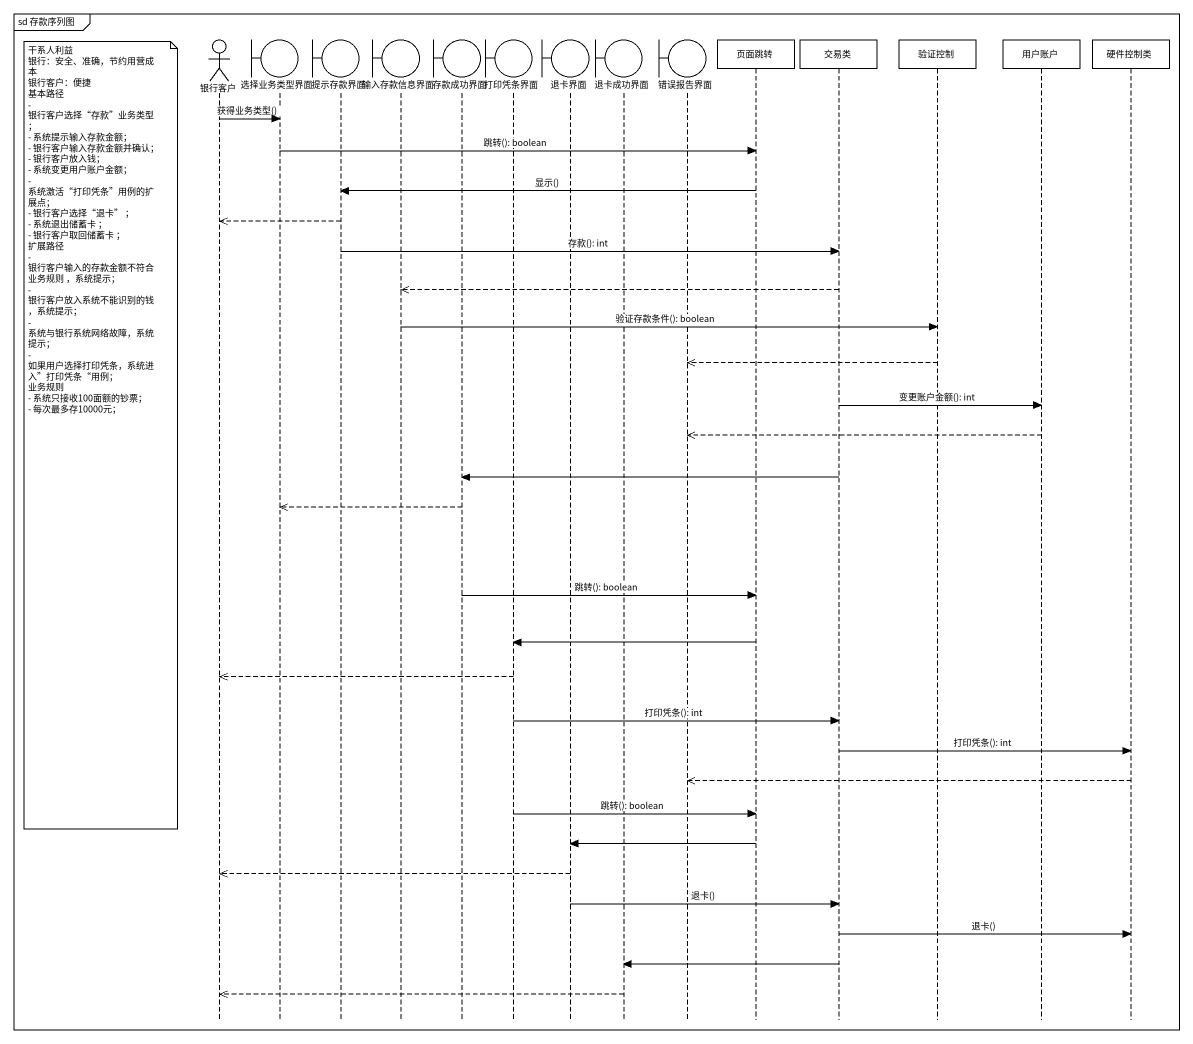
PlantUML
@startuml
mainframe sd 存款序列图
hide footbox
actor 银行客户
boundary 选择业务类型界面
boundary 提示存款界面
boundary 输入存款信息界面
boundary 存款成功界面
boundary 打印凭条界面
boundary 退卡界面
boundary 退卡成功界面
boundary 错误报告界面
participant 页面跳转
participant 交易类
participant 验证控制
participant 用户账户
participant 硬件控制类

银行客户 -> 选择业务类型界面 : 获得业务类型()
选择业务类型界面 -> 页面跳转 : 跳转(): boolean
页面跳转 -> 提示存款界面 : 显示()
提示存款界面 -->> 银行客户
提示存款界面 -> 交易类 : 存款(): int
交易类 -->> 输入存款信息界面
输入存款信息界面 -> 验证控制 : 验证存款条件(): boolean
验证控制 -->> 错误报告界面
交易类 -> 用户账户 : 变更账户金额(): int
note left of 银行客户
  干系人利益
  银行：安全、准确，节约用营成本
  银行客户：便捷
  基本路径
  - 银行客户选择“存款”业务类型；
  - 系统提示输入存款金额；
  - 银行客户输入存款金额并确认；
  - 银行客户放入钱；
  - 系统变更用户账户金额；
  - 系统激活“打印凭条”用例的扩展点；
  - 银行客户选择“退卡” ；
  - 系统退出储蓄卡 ；
  - 银行客户取回储蓄卡 ；
  扩展路径
  - 银行客户输入的存款金额不符合业务规则 ，系统提示；
  - 银行客户放入系统不能识别的钱，系统提示；
  - 系统与银行系统网络故障，系统提示；
  - 如果用户选择打印凭条，系统进入”打印凭条“用例；
  业务规则
  - 系统只接收100面额的钞票；
  - 每次最多存10000元；
end note
用户账户 -->> 错误报告界面
交易类 -> 存款成功界面
存款成功界面 -->> 选择业务类型界面
存款成功界面 -> 页面跳转 : 跳转(): boolean
页面跳转 -> 打印凭条界面
打印凭条界面 -->> 银行客户
打印凭条界面 -> 交易类 : 打印凭条(): int
交易类 -> 硬件控制类 : 打印凭条(): int
硬件控制类 -->> 错误报告界面
打印凭条界面 -> 页面跳转 : 跳转(): boolean
页面跳转 -> 退卡界面
退卡界面 -->> 银行客户
退卡界面 -> 交易类 : 退卡()
交易类 -> 硬件控制类 : 退卡()
交易类 -> 退卡成功界面
退卡成功界面 -->> 银行客户
@enduml
